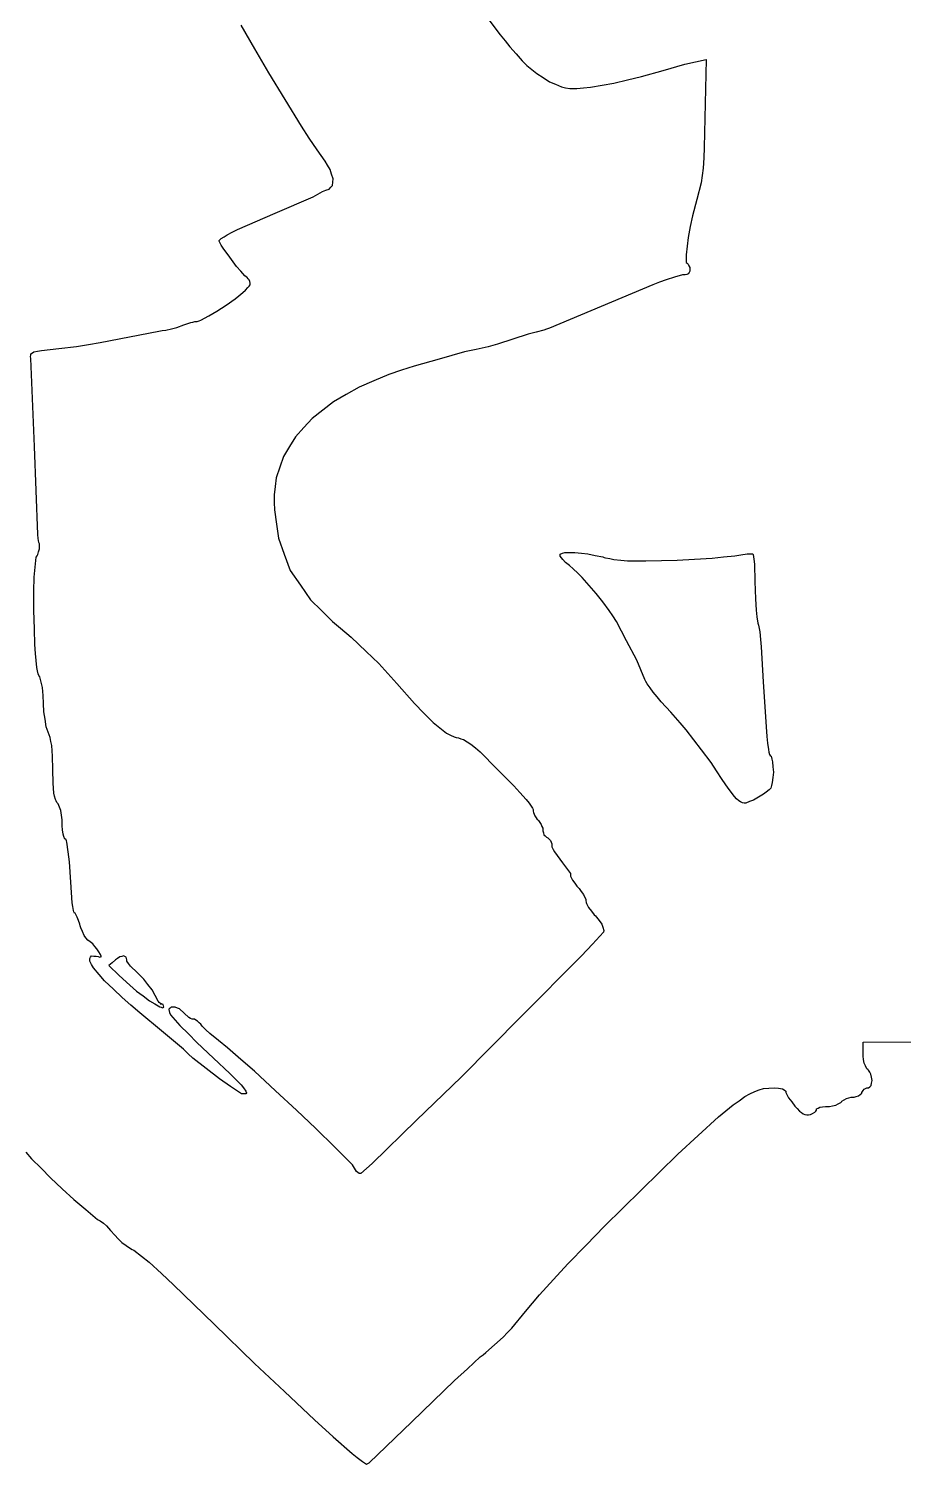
# Model space of a CAD drawing. Extents: x -30 to 30, y -30 to 30.
# Drawn here: x -7.75 to 10.55, y -30 to 0.04 of the extents above; entities that cross this region are included whole.
import ezdxf

# ---------------------------------------------------------------- set-up
doc = ezdxf.new("R2010")
doc.units = 0
doc.layers.add('Saint_VALENTIN_Day_Amoureux_Coeur_cs', color=7, linetype='CONTINUOUS')

msp = doc.modelspace()

# ---------------------------------------------------------------- linework, layer by layer
at = {"layer": 'Saint_VALENTIN_Day_Amoureux_Coeur_cs'}
for p, q in [((1.7715, 0.364, 1.5), (2.118, -0.094, 1.5)), ((-3.013, -0.3875, 1.5), (-3.305, 0.112, 1.5)), ((2.118, -0.094, 1.5), (2.2175, -0.2175, 1.5)), ((2.2175, -0.2175, 1.5), (2.317, -0.341, 1.5)), ((-2.721, -0.887, 1.5), (-3.013, -0.3875, 1.5)), ((2.317, -0.341, 1.5), (2.4485, -0.49, 1.5)), ((2.4485, -0.49, 1.5), (2.58, -0.639, 1.5)), ((-2.379, -1.446, 1.5), (-2.721, -0.887, 1.5)), ((2.58, -0.639, 1.5), (2.6275, -0.685, 1.5)), ((2.6275, -0.685, 1.5), (2.675, -0.731, 1.5)), ((2.675, -0.731, 1.5), (2.7795, -0.8155, 1.5)), ((2.7795, -0.8155, 1.5), (2.884, -0.9, 1.5)), ((2.884, -0.9, 1.5), (3.0175, -0.987, 1.5)), ((5.072, -0.964, 1.5), (5.525, -0.836, 1.5)), ((5.525, -0.836, 1.5), (5.978, -0.708, 1.5)), ((5.978, -0.708, 1.5), (6.2025, -0.6575, 1.5)), ((6.2025, -0.6575, 1.5), (6.427, -0.607, 1.5)), ((6.427, -0.607, 1.5), (6.4065, -1.528, 1.5)), ((3.0175, -0.987, 1.5), (3.151, -1.074, 1.5)), ((3.151, -1.074, 1.5), (3.2755, -1.127, 1.5)), ((3.2755, -1.127, 1.5), (3.4, -1.18, 1.5)), ((3.4, -1.18, 1.5), (3.4865, -1.198, 1.5)), ((3.4865, -1.198, 1.5), (3.573, -1.216, 1.5)), ((3.8625, -1.2025, 1.5), (4.003, -1.189, 1.5)), ((4.003, -1.189, 1.5), (4.2475, -1.1455, 1.5)), ((4.2475, -1.1455, 1.5), (4.492, -1.102, 1.5)), ((4.492, -1.102, 1.5), (4.782, -1.033, 1.5)), ((4.782, -1.033, 1.5), (5.072, -0.964, 1.5)), ((-2.037, -2.005, 1.5), (-2.379, -1.446, 1.5)), ((3.573, -1.216, 1.5), (3.6475, -1.216, 1.5)), ((3.6475, -1.216, 1.5), (3.722, -1.216, 1.5)), ((3.722, -1.216, 1.5), (3.8625, -1.2025, 1.5)), ((6.4065, -1.528, 1.5), (6.386, -2.449, 1.5)), ((-1.876, -2.252, 1.5), (-2.037, -2.005, 1.5)), ((-1.715, -2.499, 1.5), (-1.876, -2.252, 1.5)), ((-1.629, -2.6185, 1.5), (-1.715, -2.499, 1.5)), ((-1.543, -2.738, 1.5), (-1.629, -2.6185, 1.5)), ((6.3745, -2.6645, 1.5), (6.363, -2.88, 1.5)), ((6.386, -2.449, 1.5), (6.3745, -2.6645, 1.5)), ((-1.493, -2.8225, 1.5), (-1.543, -2.738, 1.5)), ((-1.443, -2.907, 1.5), (-1.493, -2.8225, 1.5)), ((-1.4115, -3.0055, 1.5), (-1.443, -2.907, 1.5)), ((6.363, -2.88, 1.5), (6.343, -3.0355, 1.5)), ((-1.461, -3.32, 1.5), (-1.427, -3.283, 1.5)), ((-1.427, -3.283, 1.5), (-1.393, -3.246, 1.5)), ((-1.38, -3.104, 1.5), (-1.4115, -3.0055, 1.5)), ((-1.393, -3.246, 1.5), (-1.3865, -3.175, 1.5)), ((-1.3865, -3.175, 1.5), (-1.38, -3.104, 1.5)), ((6.323, -3.191, 1.5), (6.23, -3.535, 1.5)), ((6.343, -3.0355, 1.5), (6.323, -3.191, 1.5)), ((-2.589, -3.8235, 1.5), (-1.796, -3.48, 1.5)), ((-1.796, -3.48, 1.5), (-1.6965, -3.425, 1.5)), ((-1.6965, -3.425, 1.5), (-1.597, -3.37, 1.5)), ((-1.597, -3.37, 1.5), (-1.529, -3.345, 1.5)), ((-1.529, -3.345, 1.5), (-1.461, -3.32, 1.5)), ((6.23, -3.535, 1.5), (6.137, -3.879, 1.5)), ((-3.382, -4.167, 1.5), (-2.589, -3.8235, 1.5)), ((6.137, -3.879, 1.5), (6.0915, -4.1055, 1.5)), ((-3.4885, -4.222, 1.5), (-3.382, -4.167, 1.5)), ((6.0915, -4.1055, 1.5), (6.046, -4.332, 1.5)), ((-3.763, -4.396, 1.5), (-3.7425, -4.3755, 1.5)), ((-3.763, -4.41, 1.5), (-3.763, -4.396, 1.5)), ((-3.722, -4.4905, 1.5), (-3.763, -4.41, 1.5)), ((-3.7425, -4.3755, 1.5), (-3.722, -4.355, 1.5)), ((-3.722, -4.355, 1.5), (-3.6585, -4.316, 1.5)), ((-3.681, -4.557, 1.5), (-3.722, -4.4905, 1.5)), ((-3.6585, -4.316, 1.5), (-3.595, -4.277, 1.5)), ((-3.595, -4.277, 1.5), (-3.4885, -4.222, 1.5)), ((6.046, -4.332, 1.5), (6.0255, -4.513, 1.5)), ((-3.5385, -4.747, 1.5), (-3.681, -4.557, 1.5)), ((-3.396, -4.937, 1.5), (-3.5385, -4.747, 1.5)), ((6.0255, -4.513, 1.5), (6.005, -4.694, 1.5)), ((6.005, -4.694, 1.5), (6.005, -4.774, 1.5)), ((6.005, -4.774, 1.5), (6.005, -4.854, 1.5)), ((-3.31, -5.0355, 1.5), (-3.396, -4.937, 1.5)), ((-3.224, -5.134, 1.5), (-3.31, -5.0355, 1.5)), ((6.019, -5.1045, 1.5), (5.987, -5.116, 1.5)), ((6.005, -4.854, 1.5), (6.0255, -4.8725, 1.5)), ((6.051, -5.093, 1.5), (6.019, -5.1045, 1.5)), ((6.0255, -4.8725, 1.5), (6.046, -4.891, 1.5)), ((6.046, -4.891, 1.5), (6.0645, -4.9255, 1.5)), ((6.069, -5.0655, 1.5), (6.051, -5.093, 1.5)), ((6.0645, -4.9255, 1.5), (6.083, -4.96, 1.5)), ((6.087, -5.038, 1.5), (6.069, -5.0655, 1.5)), ((6.083, -4.96, 1.5), (6.085, -4.999, 1.5)), ((6.085, -4.999, 1.5), (6.087, -5.038, 1.5)), ((-3.199, -5.1525, 1.5), (-3.224, -5.134, 1.5)), ((-3.2145, -5.434, 1.5), (-3.16, -5.381, 1.5)), ((-3.174, -5.171, 1.5), (-3.199, -5.1525, 1.5)), ((-3.1535, -5.196, 1.5), (-3.174, -5.171, 1.5)), ((-3.16, -5.381, 1.5), (-3.1375, -5.3535, 1.5)), ((-3.133, -5.221, 1.5), (-3.1535, -5.196, 1.5)), ((-3.1375, -5.3535, 1.5), (-3.115, -5.326, 1.5)), ((-3.124, -5.2555, 1.5), (-3.133, -5.221, 1.5)), ((-3.115, -5.29, 1.5), (-3.124, -5.2555, 1.5)), ((-3.115, -5.308, 1.5), (-3.115, -5.29, 1.5)), ((-3.115, -5.326, 1.5), (-3.115, -5.308, 1.5)), ((5.308, -5.322, 1.5), (4.2275, -5.7755, 1.5)), ((5.4485, -5.269, 1.5), (5.308, -5.322, 1.5)), ((5.589, -5.216, 1.5), (5.4485, -5.269, 1.5)), ((5.761, -5.166, 1.5), (5.589, -5.216, 1.5)), ((5.933, -5.116, 1.5), (5.761, -5.166, 1.5)), ((5.96, -5.116, 1.5), (5.933, -5.116, 1.5)), ((5.987, -5.116, 1.5), (5.96, -5.116, 1.5)), ((-3.6175, -5.7455, 1.5), (-3.427, -5.615, 1.5)), ((-3.427, -5.615, 1.5), (-3.348, -5.551, 1.5)), ((-3.348, -5.551, 1.5), (-3.269, -5.487, 1.5)), ((-3.269, -5.487, 1.5), (-3.2145, -5.434, 1.5)), ((-4.143, -6.064, 1.5), (-3.9755, -5.97, 1.5)), ((-3.9755, -5.97, 1.5), (-3.808, -5.876, 1.5)), ((-3.808, -5.876, 1.5), (-3.6175, -5.7455, 1.5)), ((4.2275, -5.7755, 1.5), (3.147, -6.229, 1.5)), ((-5.6385, -6.412, 1.5), (-5.027, -6.293, 1.5)), ((-5.027, -6.293, 1.5), (-4.952, -6.2815, 1.5)), ((-4.952, -6.2815, 1.5), (-4.877, -6.27, 1.5)), ((-4.877, -6.27, 1.5), (-4.7615, -6.2425, 1.5)), ((-4.7615, -6.2425, 1.5), (-4.646, -6.215, 1.5)), ((-4.646, -6.215, 1.5), (-4.499, -6.1625, 1.5)), ((-4.499, -6.1625, 1.5), (-4.352, -6.11, 1.5)), ((-4.352, -6.11, 1.5), (-4.311, -6.101, 1.5)), ((-4.311, -6.101, 1.5), (-4.27, -6.092, 1.5)), ((-4.27, -6.092, 1.5), (-4.245, -6.092, 1.5)), ((-4.245, -6.092, 1.5), (-4.22, -6.092, 1.5)), ((-4.22, -6.092, 1.5), (-4.1815, -6.078, 1.5)), ((-4.1815, -6.078, 1.5), (-4.143, -6.064, 1.5)), ((3.029, -6.27, 1.5), (2.866, -6.3115, 1.5)), ((3.088, -6.2495, 1.5), (3.029, -6.27, 1.5)), ((3.147, -6.229, 1.5), (3.088, -6.2495, 1.5)), ((-6.748, -6.614, 1.5), (-6.499, -6.5725, 1.5)), ((-6.499, -6.5725, 1.5), (-6.25, -6.531, 1.5)), ((-6.25, -6.531, 1.5), (-5.6385, -6.412, 1.5)), ((1.9615, -6.5915, 1.5), (1.864, -6.619, 1.5)), ((2.059, -6.564, 1.5), (1.9615, -6.5915, 1.5)), ((2.381, -6.4585, 1.5), (2.059, -6.564, 1.5)), ((2.703, -6.353, 1.5), (2.381, -6.4585, 1.5)), ((2.866, -6.3115, 1.5), (2.703, -6.353, 1.5)), ((-7.709, -6.825, 1.5), (-7.7045, -6.7975, 1.5)), ((-7.7, -6.861, 1.5), (-7.709, -6.825, 1.5)), ((-7.7045, -6.7975, 1.5), (-7.7, -6.77, 1.5)), ((-7.7, -6.77, 1.5), (-7.668, -6.747, 1.5)), ((-7.6275, -8.703, 1.5), (-7.7, -6.861, 1.5)), ((-7.668, -6.747, 1.5), (-7.636, -6.724, 1.5)), ((-7.636, -6.724, 1.5), (-7.559, -6.71, 1.5)), ((-7.559, -6.71, 1.5), (-7.482, -6.696, 1.5)), ((-7.482, -6.696, 1.5), (-7.115, -6.655, 1.5)), ((-7.115, -6.655, 1.5), (-6.748, -6.614, 1.5)), ((0.843, -6.875, 1.5), (0.315, -7.022, 1.5)), ((1.371, -6.728, 1.5), (0.843, -6.875, 1.5)), ((1.6175, -6.6735, 1.5), (1.371, -6.728, 1.5)), ((1.864, -6.619, 1.5), (1.6175, -6.6735, 1.5)), ((-0.211, -7.196, 1.5), (-0.5235, -7.329, 1.5)), ((0.052, -7.109, 1.5), (-0.211, -7.196, 1.5)), ((0.315, -7.022, 1.5), (0.052, -7.109, 1.5)), ((-0.836, -7.462, 1.5), (-1.103, -7.6155, 1.5)), ((-0.5235, -7.329, 1.5), (-0.836, -7.462, 1.5)), ((-1.37, -7.769, 1.5), (-1.5925, -7.943, 1.5)), ((-1.103, -7.6155, 1.5), (-1.37, -7.769, 1.5)), ((-1.5925, -7.943, 1.5), (-1.815, -8.117, 1.5)), ((-1.989, -8.3095, 1.5), (-2.163, -8.502, 1.5)), ((-1.815, -8.117, 1.5), (-1.989, -8.3095, 1.5)), ((-7.555, -10.545, 1.5), (-7.6275, -8.703, 1.5)), ((-2.29, -8.708, 1.5), (-2.417, -8.914, 1.5)), ((-2.163, -8.502, 1.5), (-2.29, -8.708, 1.5)), ((-2.417, -8.914, 1.5), (-2.492, -9.1385, 1.5)), ((-2.492, -9.1385, 1.5), (-2.567, -9.363, 1.5)), ((-2.5895, -9.5395, 1.5), (-2.612, -9.716, 1.5)), ((-2.567, -9.363, 1.5), (-2.5895, -9.5395, 1.5)), ((-2.612, -9.716, 1.5), (-2.6095, -9.874, 1.5)), ((-2.6095, -9.874, 1.5), (-2.607, -10.032, 1.5)), ((-2.607, -10.032, 1.5), (-2.564, -10.3275, 1.5)), ((-2.564, -10.3275, 1.5), (-2.521, -10.623, 1.5)), ((-7.546, -10.63, 1.5), (-7.555, -10.545, 1.5)), ((-7.537, -10.715, 1.5), (-7.546, -10.63, 1.5)), ((-7.53, -10.7285, 1.5), (-7.537, -10.715, 1.5)), ((-7.523, -10.742, 1.5), (-7.53, -10.7285, 1.5)), ((-7.523, -10.795, 1.5), (-7.523, -10.742, 1.5)), ((-7.523, -10.848, 1.5), (-7.523, -10.795, 1.5)), ((-2.521, -10.623, 1.5), (-2.399, -10.96, 1.5)), ((-7.6095, -11.2305, 1.5), (-7.587, -11.022, 1.5)), ((-7.587, -11.022, 1.5), (-7.571, -10.9945, 1.5)), ((-7.571, -10.9945, 1.5), (-7.555, -10.967, 1.5)), ((-7.555, -10.967, 1.5), (-7.539, -10.9075, 1.5)), ((-7.539, -10.9075, 1.5), (-7.523, -10.848, 1.5)), ((-2.399, -10.96, 1.5), (-2.277, -11.297, 1.5)), ((3.3685, -10.987, 1.5), (3.371, -10.9595, 1.5)), ((3.373, -11.003, 1.5), (3.3685, -10.987, 1.5)), ((3.371, -10.9595, 1.5), (3.423, -10.937, 1.5)), ((3.4295, -11.0675, 1.5), (3.373, -11.003, 1.5)), ((3.423, -10.937, 1.5), (3.468, -10.926, 1.5)), ((3.486, -11.132, 1.5), (3.4295, -11.0675, 1.5)), ((3.468, -10.926, 1.5), (3.5725, -10.9235, 1.5)), ((3.5725, -10.9235, 1.5), (3.677, -10.921, 1.5)), ((3.677, -10.921, 1.5), (3.815, -10.937, 1.5)), ((3.815, -10.937, 1.5), (3.953, -10.953, 1.5)), ((3.953, -10.953, 1.5), (4.107, -10.985, 1.5)), ((4.107, -10.985, 1.5), (4.261, -11.017, 1.5)), ((4.261, -11.017, 1.5), (4.2905, -11.026, 1.5)), ((4.2905, -11.026, 1.5), (4.32, -11.035, 1.5)), ((4.32, -11.035, 1.5), (4.4085, -11.0515, 1.5)), ((4.4085, -11.0515, 1.5), (4.497, -11.068, 1.5)), ((4.497, -11.068, 1.5), (4.6395, -11.0815, 1.5)), ((4.6395, -11.0815, 1.5), (4.782, -11.095, 1.5)), ((4.782, -11.095, 1.5), (4.9745, -11.0975, 1.5)), ((4.9745, -11.0975, 1.5), (5.167, -11.1, 1.5)), ((5.167, -11.1, 1.5), (5.4935, -11.0905, 1.5)), ((5.4935, -11.0905, 1.5), (5.82, -11.081, 1.5)), ((5.82, -11.081, 1.5), (6.1845, -11.0605, 1.5)), ((6.1845, -11.0605, 1.5), (6.549, -11.04, 1.5)), ((6.549, -11.04, 1.5), (6.787, -11.017, 1.5)), ((6.787, -11.017, 1.5), (7.025, -10.994, 1.5)), ((7.025, -10.994, 1.5), (7.154, -10.9735, 1.5)), ((7.154, -10.9735, 1.5), (7.283, -10.953, 1.5)), ((7.283, -10.953, 1.5), (7.3395, -10.953, 1.5)), ((7.3395, -10.953, 1.5), (7.396, -10.953, 1.5)), ((7.396, -10.953, 1.5), (7.41, -10.962, 1.5)), ((7.41, -10.962, 1.5), (7.4235, -11.065, 1.5)), ((7.4235, -11.065, 1.5), (7.437, -11.168, 1.5)), ((-7.632, -11.439, 1.5), (-7.6095, -11.2305, 1.5)), ((-2.277, -11.297, 1.5), (-2.064, -11.604, 1.5)), ((3.5655, -11.1985, 1.5), (3.486, -11.132, 1.5)), ((3.645, -11.265, 1.5), (3.5655, -11.1985, 1.5)), ((3.738, -11.3565, 1.5), (3.645, -11.265, 1.5)), ((3.831, -11.448, 1.5), (3.738, -11.3565, 1.5)), ((7.437, -11.168, 1.5), (7.446, -11.53, 1.5)), ((-7.6365, -11.732, 1.5), (-7.632, -11.439, 1.5)), ((-2.064, -11.604, 1.5), (-1.851, -11.911, 1.5)), ((3.978, -11.613, 1.5), (3.831, -11.448, 1.5)), ((4.125, -11.778, 1.5), (3.978, -11.613, 1.5)), ((7.446, -11.53, 1.5), (7.455, -11.892, 1.5)), ((-7.641, -12.1305, 1.5), (-7.6365, -11.732, 1.5)), ((-1.851, -11.911, 1.5), (-1.62, -12.14, 1.5)), ((4.261, -11.9565, 1.5), (4.125, -11.778, 1.5)), ((4.397, -12.135, 1.5), (4.261, -11.9565, 1.5)), ((7.455, -11.892, 1.5), (7.462, -12.0115, 1.5)), ((7.462, -12.0115, 1.5), (7.469, -12.131, 1.5)), ((-7.623, -12.529, 1.5), (-7.641, -12.1305, 1.5)), ((-1.62, -12.14, 1.5), (-1.389, -12.369, 1.5)), ((4.474, -12.2495, 1.5), (4.397, -12.135, 1.5)), ((4.551, -12.364, 1.5), (4.474, -12.2495, 1.5)), ((7.469, -12.131, 1.5), (7.487, -12.268, 1.5)), ((7.487, -12.268, 1.5), (7.505, -12.405, 1.5)), ((-7.616, -12.845, 1.5), (-7.623, -12.529, 1.5)), ((-1.389, -12.369, 1.5), (-1.221, -12.5085, 1.5)), ((-1.221, -12.5085, 1.5), (-1.0035, -12.6915, 1.5)), ((4.7615, -12.7695, 1.5), (4.551, -12.364, 1.5)), ((7.505, -12.405, 1.5), (7.514, -12.426, 1.5)), ((7.514, -12.426, 1.5), (7.523, -12.447, 1.5)), ((7.523, -12.447, 1.5), (7.5345, -12.5155, 1.5)), ((7.5345, -12.5155, 1.5), (7.546, -12.584, 1.5)), ((7.546, -12.584, 1.5), (7.562, -12.742, 1.5)), ((-7.605, -13.033, 1.5), (-7.616, -12.845, 1.5)), ((-1.0035, -12.6915, 1.5), (-0.6865, -12.992, 1.5)), ((4.972, -13.175, 1.5), (4.7615, -12.7695, 1.5)), ((7.562, -12.742, 1.5), (7.578, -12.9, 1.5)), ((7.578, -12.9, 1.5), (7.621, -13.631, 1.5)), ((-7.589, -13.182, 1.5), (-7.605, -13.033, 1.5)), ((-7.573, -13.331, 1.5), (-7.589, -13.182, 1.5)), ((-0.6865, -12.992, 1.5), (-0.419, -13.249, 1.5)), ((5.056, -13.3765, 1.5), (4.972, -13.175, 1.5)), ((-7.5615, -13.3975, 1.5), (-7.573, -13.331, 1.5)), ((-7.55, -13.464, 1.5), (-7.5615, -13.3975, 1.5)), ((-7.532, -13.4935, 1.5), (-7.55, -13.464, 1.5)), ((-7.514, -13.523, 1.5), (-7.532, -13.4935, 1.5)), ((-0.419, -13.249, 1.5), (-0.0475, -13.6655, 1.5)), ((5.14, -13.578, 1.5), (5.056, -13.3765, 1.5)), ((-7.487, -13.6355, 1.5), (-7.514, -13.523, 1.5)), ((-7.46, -13.748, 1.5), (-7.487, -13.6355, 1.5)), ((-7.451, -13.8305, 1.5), (-7.46, -13.748, 1.5)), ((-0.0475, -13.6655, 1.5), (0.324, -14.082, 1.5)), ((5.167, -13.624, 1.5), (5.14, -13.578, 1.5)), ((5.194, -13.67, 1.5), (5.167, -13.624, 1.5)), ((5.2555, -13.757, 1.5), (5.194, -13.67, 1.5)), ((5.317, -13.844, 1.5), (5.2555, -13.757, 1.5)), ((7.621, -13.631, 1.5), (7.664, -14.362, 1.5)), ((-7.442, -13.913, 1.5), (-7.451, -13.8305, 1.5)), ((-7.435, -14.085, 1.5), (-7.442, -13.913, 1.5)), ((-7.428, -14.257, 1.5), (-7.435, -14.085, 1.5)), ((0.324, -14.082, 1.5), (0.519, -14.2815, 1.5)), ((5.4005, -13.945, 1.5), (5.317, -13.844, 1.5)), ((5.484, -14.046, 1.5), (5.4005, -13.945, 1.5)), ((5.6835, -14.266, 1.5), (5.484, -14.046, 1.5)), ((-7.403, -14.4125, 1.5), (-7.428, -14.257, 1.5)), ((-7.378, -14.568, 1.5), (-7.403, -14.4125, 1.5)), ((0.519, -14.2815, 1.5), (0.714, -14.481, 1.5)), ((5.883, -14.486, 1.5), (5.6835, -14.266, 1.5)), ((7.664, -14.362, 1.5), (7.6795, -14.568, 1.5)), ((-7.3375, -14.6805, 1.5), (-7.378, -14.568, 1.5)), ((-7.297, -14.793, 1.5), (-7.3375, -14.6805, 1.5)), ((0.714, -14.481, 1.5), (0.8545, -14.5935, 1.5)), ((0.8545, -14.5935, 1.5), (0.995, -14.706, 1.5)), ((0.995, -14.706, 1.5), (1.074, -14.7445, 1.5)), ((6.0055, -14.6345, 1.5), (5.883, -14.486, 1.5)), ((6.3275, -15.049, 1.5), (6.0055, -14.6345, 1.5)), ((7.6795, -14.568, 1.5), (7.695, -14.774, 1.5)), ((-7.281, -14.8775, 1.5), (-7.297, -14.793, 1.5)), ((-7.265, -14.962, 1.5), (-7.281, -14.8775, 1.5)), ((-7.256, -15.072, 1.5), (-7.265, -14.962, 1.5)), ((1.074, -14.7445, 1.5), (1.153, -14.783, 1.5)), ((1.153, -14.783, 1.5), (1.1985, -14.7925, 1.5)), ((1.1985, -14.7925, 1.5), (1.244, -14.802, 1.5)), ((1.244, -14.802, 1.5), (1.296, -14.82, 1.5)), ((1.296, -14.82, 1.5), (1.348, -14.838, 1.5)), ((1.348, -14.838, 1.5), (1.425, -14.884, 1.5)), ((1.425, -14.884, 1.5), (1.502, -14.93, 1.5)), ((1.502, -14.93, 1.5), (1.5995, -15.0125, 1.5)), ((1.5995, -15.0125, 1.5), (1.697, -15.095, 1.5)), ((7.695, -14.774, 1.5), (7.711, -14.9095, 1.5)), ((7.711, -14.9095, 1.5), (7.727, -15.045, 1.5)), ((-7.247, -15.182, 1.5), (-7.256, -15.072, 1.5)), ((-7.2425, -15.466, 1.5), (-7.247, -15.182, 1.5)), ((1.697, -15.095, 1.5), (2.048, -15.45, 1.5)), ((6.527, -15.315, 1.5), (6.3275, -15.049, 1.5)), ((6.6445, -15.4935, 1.5), (6.527, -15.315, 1.5)), ((7.727, -15.045, 1.5), (7.7385, -15.0975, 1.5)), ((7.7385, -15.0975, 1.5), (7.75, -15.15, 1.5)), ((7.75, -15.15, 1.5), (7.768, -15.1685, 1.5)), ((7.768, -15.1685, 1.5), (7.786, -15.187, 1.5)), ((7.786, -15.187, 1.5), (7.7995, -15.244, 1.5)), ((7.7995, -15.244, 1.5), (7.813, -15.301, 1.5)), ((7.813, -15.301, 1.5), (7.822, -15.411, 1.5)), ((-7.238, -15.75, 1.5), (-7.2425, -15.466, 1.5)), ((2.048, -15.45, 1.5), (2.399, -15.805, 1.5)), ((6.762, -15.672, 1.5), (6.6445, -15.4935, 1.5)), ((7.831, -15.521, 1.5), (7.82, -15.6285, 1.5)), ((7.822, -15.411, 1.5), (7.831, -15.521, 1.5)), ((-7.229, -15.853, 1.5), (-7.238, -15.75, 1.5)), ((-7.22, -15.956, 1.5), (-7.229, -15.853, 1.5)), ((2.399, -15.805, 1.5), (2.5305, -15.947, 1.5)), ((6.889, -15.851, 1.5), (6.762, -15.672, 1.5)), ((7.016, -16.03, 1.5), (6.889, -15.851, 1.5)), ((7.741, -15.892, 1.5), (7.684, -15.9355, 1.5)), ((7.759, -15.874, 1.5), (7.741, -15.892, 1.5)), ((7.777, -15.856, 1.5), (7.759, -15.874, 1.5)), ((7.793, -15.796, 1.5), (7.777, -15.856, 1.5)), ((7.809, -15.736, 1.5), (7.793, -15.796, 1.5)), ((7.82, -15.6285, 1.5), (7.809, -15.736, 1.5)), ((-7.204, -16.0225, 1.5), (-7.22, -15.956, 1.5)), ((-7.188, -16.089, 1.5), (-7.204, -16.0225, 1.5)), ((-7.1745, -16.121, 1.5), (-7.188, -16.089, 1.5)), ((-7.161, -16.153, 1.5), (-7.1745, -16.121, 1.5)), ((-7.145, -16.167, 1.5), (-7.161, -16.153, 1.5)), ((-7.129, -16.181, 1.5), (-7.145, -16.167, 1.5)), ((-7.102, -16.252, 1.5), (-7.129, -16.181, 1.5)), ((2.5305, -15.947, 1.5), (2.662, -16.089, 1.5)), ((2.662, -16.089, 1.5), (2.721, -16.1695, 1.5)), ((2.721, -16.1695, 1.5), (2.78, -16.25, 1.5)), ((7.061, -16.0755, 1.5), (7.016, -16.03, 1.5)), ((7.106, -16.121, 1.5), (7.061, -16.0755, 1.5)), ((7.1445, -16.142, 1.5), (7.106, -16.121, 1.5)), ((7.183, -16.163, 1.5), (7.1445, -16.142, 1.5)), ((7.2195, -16.165, 1.5), (7.183, -16.163, 1.5)), ((7.256, -16.167, 1.5), (7.2195, -16.165, 1.5)), ((7.3355, -16.135, 1.5), (7.256, -16.167, 1.5)), ((7.415, -16.103, 1.5), (7.3355, -16.135, 1.5)), ((7.521, -16.041, 1.5), (7.415, -16.103, 1.5)), ((7.627, -15.979, 1.5), (7.521, -16.041, 1.5)), ((7.684, -15.9355, 1.5), (7.627, -15.979, 1.5)), ((-7.075, -16.323, 1.5), (-7.102, -16.252, 1.5)), ((-7.061, -16.419, 1.5), (-7.075, -16.323, 1.5)), ((-7.047, -16.515, 1.5), (-7.061, -16.419, 1.5)), ((-7.047, -16.577, 1.5), (-7.047, -16.515, 1.5)), ((2.78, -16.25, 1.5), (2.7935, -16.275, 1.5)), ((2.7935, -16.275, 1.5), (2.807, -16.3, 1.5)), ((2.807, -16.3, 1.5), (2.809, -16.332, 1.5)), ((2.809, -16.332, 1.5), (2.811, -16.364, 1.5)), ((2.811, -16.364, 1.5), (2.825, -16.3985, 1.5)), ((2.825, -16.3985, 1.5), (2.839, -16.433, 1.5)), ((2.839, -16.433, 1.5), (2.866, -16.472, 1.5)), ((2.866, -16.472, 1.5), (2.893, -16.511, 1.5)), ((2.893, -16.511, 1.5), (2.9065, -16.52, 1.5)), ((-7.047, -16.639, 1.5), (-7.047, -16.577, 1.5)), ((-7.038, -16.726, 1.5), (-7.047, -16.639, 1.5)), ((-7.029, -16.813, 1.5), (-7.038, -16.726, 1.5)), ((-7.009, -16.866, 1.5), (-7.029, -16.813, 1.5)), ((2.9065, -16.52, 1.5), (2.92, -16.529, 1.5)), ((2.92, -16.529, 1.5), (2.947, -16.5705, 1.5)), ((2.947, -16.5705, 1.5), (2.974, -16.612, 1.5)), ((2.974, -16.612, 1.5), (2.99, -16.653, 1.5)), ((2.99, -16.653, 1.5), (3.006, -16.694, 1.5)), ((3.006, -16.694, 1.5), (3.006, -16.7215, 1.5)), ((3.006, -16.7215, 1.5), (3.006, -16.749, 1.5)), ((3.006, -16.749, 1.5), (3.0195, -16.788, 1.5)), ((3.0195, -16.788, 1.5), (3.033, -16.827, 1.5)), ((-6.989, -16.919, 1.5), (-7.009, -16.866, 1.5)), ((-6.9795, -16.921, 1.5), (-6.989, -16.919, 1.5)), ((-6.97, -16.923, 1.5), (-6.9795, -16.921, 1.5)), ((-6.959, -16.953, 1.5), (-6.97, -16.923, 1.5)), ((-6.948, -16.983, 1.5), (-6.959, -16.953, 1.5)), ((-6.9205, -17.189, 1.5), (-6.948, -16.983, 1.5)), ((3.033, -16.827, 1.5), (3.0605, -16.8545, 1.5)), ((3.0605, -16.8545, 1.5), (3.088, -16.882, 1.5)), ((3.088, -16.882, 1.5), (3.1015, -16.8865, 1.5)), ((3.1015, -16.8865, 1.5), (3.115, -16.891, 1.5)), ((3.115, -16.891, 1.5), (3.142, -16.9185, 1.5)), ((3.142, -16.9185, 1.5), (3.169, -16.946, 1.5)), ((3.169, -16.946, 1.5), (3.1825, -16.9825, 1.5)), ((3.1825, -16.9825, 1.5), (3.196, -17.019, 1.5)), ((3.196, -17.019, 1.5), (3.196, -17.049, 1.5)), ((3.196, -17.049, 1.5), (3.196, -17.079, 1.5)), ((3.196, -17.079, 1.5), (3.2255, -17.134, 1.5)), ((-6.893, -17.395, 1.5), (-6.9205, -17.189, 1.5)), ((-6.864, -17.8235, 1.5), (-6.893, -17.395, 1.5)), ((3.2255, -17.134, 1.5), (3.255, -17.189, 1.5)), ((3.255, -17.189, 1.5), (3.4205, -17.4135, 1.5)), ((3.4205, -17.4135, 1.5), (3.586, -17.638, 1.5)), ((3.586, -17.638, 1.5), (3.586, -17.668, 1.5)), ((3.586, -17.668, 1.5), (3.586, -17.698, 1.5)), ((3.586, -17.698, 1.5), (3.6085, -17.739, 1.5)), ((-6.835, -18.252, 1.5), (-6.864, -17.8235, 1.5)), ((3.6085, -17.739, 1.5), (3.631, -17.78, 1.5)), ((3.631, -17.78, 1.5), (3.6765, -17.842, 1.5)), ((3.6765, -17.842, 1.5), (3.722, -17.904, 1.5)), ((3.722, -17.904, 1.5), (3.7445, -17.927, 1.5)), ((3.7445, -17.927, 1.5), (3.767, -17.95, 1.5)), ((3.767, -17.95, 1.5), (3.8125, -18.016, 1.5)), ((3.8125, -18.016, 1.5), (3.858, -18.082, 1.5)), ((-6.8235, -18.332, 1.5), (-6.835, -18.252, 1.5)), ((3.858, -18.082, 1.5), (3.883, -18.1305, 1.5)), ((3.883, -18.1305, 1.5), (3.908, -18.179, 1.5)), ((3.908, -18.179, 1.5), (3.908, -18.2015, 1.5)), ((3.908, -18.2015, 1.5), (3.9145, -18.245, 1.5)), ((3.9145, -18.245, 1.5), (3.921, -18.266, 1.5)), ((3.921, -18.266, 1.5), (3.944, -18.307, 1.5)), ((3.944, -18.307, 1.5), (3.967, -18.348, 1.5)), ((-6.812, -18.412, 1.5), (-6.8235, -18.332, 1.5)), ((-6.8005, -18.442, 1.5), (-6.812, -18.412, 1.5)), ((-6.789, -18.472, 1.5), (-6.8005, -18.442, 1.5)), ((-6.7825, -18.472, 1.5), (-6.789, -18.472, 1.5)), ((-6.776, -18.472, 1.5), (-6.7825, -18.472, 1.5)), ((-6.7555, -18.511, 1.5), (-6.776, -18.472, 1.5)), ((-6.735, -18.55, 1.5), (-6.7555, -18.511, 1.5)), ((-6.7055, -18.6255, 1.5), (-6.735, -18.55, 1.5)), ((3.967, -18.348, 1.5), (4.0255, -18.426, 1.5)), ((4.0255, -18.426, 1.5), (4.084, -18.504, 1.5)), ((4.084, -18.504, 1.5), (4.109, -18.527, 1.5)), ((4.109, -18.527, 1.5), (4.134, -18.55, 1.5)), ((4.134, -18.55, 1.5), (4.1885, -18.6255, 1.5)), ((-6.676, -18.701, 1.5), (-6.7055, -18.6255, 1.5)), ((-6.667, -18.7375, 1.5), (-6.676, -18.701, 1.5)), ((-6.658, -18.774, 1.5), (-6.667, -18.7375, 1.5)), ((-6.6215, -18.8545, 1.5), (-6.658, -18.774, 1.5)), ((-6.585, -18.935, 1.5), (-6.6215, -18.8545, 1.5)), ((4.279, -18.866, 1.5), (4.048, -19.1155, 1.5)), ((4.1885, -18.6255, 1.5), (4.243, -18.701, 1.5)), ((4.243, -18.701, 1.5), (4.2655, -18.765, 1.5)), ((4.2655, -18.765, 1.5), (4.288, -18.829, 1.5)), ((4.288, -18.829, 1.5), (4.279, -18.866, 1.5)), ((-6.549, -18.983, 1.5), (-6.585, -18.935, 1.5)), ((-6.513, -19.031, 1.5), (-6.549, -18.983, 1.5)), ((-6.4585, -19.072, 1.5), (-6.513, -19.031, 1.5)), ((-6.404, -19.113, 1.5), (-6.4585, -19.072, 1.5)), ((-6.361, -19.166, 1.5), (-6.404, -19.113, 1.5)), ((-6.318, -19.219, 1.5), (-6.361, -19.166, 1.5)), ((-6.282, -19.276, 1.5), (-6.318, -19.219, 1.5)), ((4.048, -19.1155, 1.5), (3.817, -19.365, 1.5)), ((-6.468, -19.416, 1.5), (-6.452, -19.3905, 1.5)), ((-6.468, -19.4455, 1.5), (-6.468, -19.416, 1.5)), ((-6.468, -19.475, 1.5), (-6.468, -19.4455, 1.5)), ((-6.4295, -19.544, 1.5), (-6.468, -19.475, 1.5)), ((-6.452, -19.3905, 1.5), (-6.436, -19.365, 1.5)), ((-6.436, -19.365, 1.5), (-6.384, -19.3675, 1.5)), ((-6.384, -19.3675, 1.5), (-6.332, -19.37, 1.5)), ((-6.332, -19.37, 1.5), (-6.2955, -19.379, 1.5)), ((-6.2955, -19.379, 1.5), (-6.259, -19.388, 1.5)), ((-6.246, -19.333, 1.5), (-6.282, -19.276, 1.5)), ((-6.259, -19.388, 1.5), (-6.243, -19.3835, 1.5)), ((-6.2365, -19.356, 1.5), (-6.246, -19.333, 1.5)), ((-6.243, -19.3835, 1.5), (-6.227, -19.379, 1.5)), ((-6.227, -19.379, 1.5), (-6.2365, -19.356, 1.5)), ((-6.003, -19.505, 1.5), (-6.073, -19.562, 1.5)), ((-5.933, -19.448, 1.5), (-6.003, -19.505, 1.5)), ((-5.8855, -19.416, 1.5), (-5.933, -19.448, 1.5)), ((-5.838, -19.384, 1.5), (-5.8855, -19.416, 1.5)), ((-5.7995, -19.3745, 1.5), (-5.838, -19.384, 1.5)), ((-5.761, -19.365, 1.5), (-5.7995, -19.3745, 1.5)), ((-5.736, -19.379, 1.5), (-5.761, -19.365, 1.5)), ((-5.711, -19.393, 1.5), (-5.736, -19.379, 1.5)), ((-5.702, -19.4205, 1.5), (-5.711, -19.393, 1.5)), ((-5.693, -19.448, 1.5), (-5.702, -19.4205, 1.5)), ((-5.693, -19.4615, 1.5), (-5.693, -19.448, 1.5)), ((-5.693, -19.475, 1.5), (-5.693, -19.4615, 1.5)), ((-5.6565, -19.5255, 1.5), (-5.693, -19.475, 1.5)), ((3.817, -19.365, 1.5), (2.5575, -20.632, 1.5)), ((-6.391, -19.613, 1.5), (-6.4295, -19.544, 1.5)), ((-6.275, -19.7505, 1.5), (-6.391, -19.613, 1.5)), ((-6.159, -19.888, 1.5), (-6.275, -19.7505, 1.5)), ((-6.073, -19.562, 1.5), (-5.8535, -19.7705, 1.5)), ((-5.8535, -19.7705, 1.5), (-5.634, -19.979, 1.5)), ((-5.62, -19.576, 1.5), (-5.6565, -19.5255, 1.5)), ((-5.4795, -19.7135, 1.5), (-5.62, -19.576, 1.5)), ((-5.339, -19.851, 1.5), (-5.4795, -19.7135, 1.5)), ((-5.9755, -20.062, 1.5), (-6.159, -19.888, 1.5)), ((-5.792, -20.236, 1.5), (-5.9755, -20.062, 1.5)), ((-5.634, -19.979, 1.5), (-5.5635, -20.0385, 1.5)), ((-5.5635, -20.0385, 1.5), (-5.493, -20.098, 1.5)), ((-5.493, -20.098, 1.5), (-5.355, -20.2015, 1.5)), ((-5.251, -19.9635, 1.5), (-5.339, -19.851, 1.5)), ((-5.163, -20.076, 1.5), (-5.251, -19.9635, 1.5)), ((-5.1015, -20.1925, 1.5), (-5.163, -20.076, 1.5)), ((-5.6085, -20.394, 1.5), (-5.792, -20.236, 1.5)), ((-5.425, -20.552, 1.5), (-5.6085, -20.394, 1.5)), ((-5.355, -20.2015, 1.5), (-5.217, -20.305, 1.5)), ((-5.217, -20.305, 1.5), (-5.1105, -20.3665, 1.5)), ((-5.1105, -20.3665, 1.5), (-5.004, -20.428, 1.5)), ((-5.04, -20.309, 1.5), (-5.1015, -20.1925, 1.5)), ((-5.0175, -20.3365, 1.5), (-5.04, -20.309, 1.5)), ((-4.9815, -20.364, 1.5), (-5.0175, -20.3365, 1.5)), ((-4.995, -20.364, 1.5), (-4.968, -20.364, 1.5)), ((-4.968, -20.364, 1.5), (-4.9815, -20.364, 1.5)), ((-4.952, -20.3735, 1.5), (-4.968, -20.364, 1.5)), ((-4.936, -20.383, 1.5), (-4.952, -20.3735, 1.5)), ((-4.9295, -20.408, 1.5), (-4.936, -20.383, 1.5)), ((-4.923, -20.433, 1.5), (-4.9295, -20.408, 1.5)), ((-4.9675, -20.9345, 1.5), (-5.425, -20.552, 1.5)), ((-5.004, -20.428, 1.5), (-4.9745, -20.4375, 1.5)), ((-4.9745, -20.4375, 1.5), (-4.945, -20.447, 1.5)), ((-4.945, -20.447, 1.5), (-4.934, -20.44, 1.5)), ((-4.934, -20.44, 1.5), (-4.923, -20.433, 1.5)), ((-4.809, -20.474, 1.5), (-4.818, -20.488, 1.5)), ((-4.818, -20.488, 1.5), (-4.8025, -20.5475, 1.5)), ((-4.7865, -20.456, 1.5), (-4.809, -20.474, 1.5)), ((-4.8025, -20.5475, 1.5), (-4.778, -20.593, 1.5)), ((-4.764, -20.438, 1.5), (-4.7865, -20.456, 1.5)), ((-4.778, -20.593, 1.5), (-4.6805, -20.7055, 1.5)), ((-4.723, -20.438, 1.5), (-4.764, -20.438, 1.5)), ((-4.682, -20.438, 1.5), (-4.723, -20.438, 1.5)), ((-4.637, -20.456, 1.5), (-4.682, -20.438, 1.5)), ((-4.6805, -20.7055, 1.5), (-4.583, -20.818, 1.5)), ((-4.592, -20.474, 1.5), (-4.637, -20.456, 1.5)), ((-4.4945, -20.5635, 1.5), (-4.592, -20.474, 1.5)), ((-4.397, -20.653, 1.5), (-4.4945, -20.5635, 1.5)), ((-4.361, -20.6715, 1.5), (-4.397, -20.653, 1.5)), ((-4.325, -20.69, 1.5), (-4.361, -20.6715, 1.5)), ((-4.302, -20.69, 1.5), (-4.325, -20.69, 1.5)), ((-4.279, -20.69, 1.5), (-4.302, -20.69, 1.5)), ((-4.2475, -20.708, 1.5), (-4.279, -20.69, 1.5)), ((-4.216, -20.726, 1.5), (-4.2475, -20.708, 1.5)), ((2.5575, -20.632, 1.5), (1.298, -21.899, 1.5)), ((-4.51, -21.317, 1.5), (-4.9675, -20.9345, 1.5)), ((-4.583, -20.818, 1.5), (-4.406, -20.9965, 1.5)), ((-4.406, -20.9965, 1.5), (-4.229, -21.175, 1.5)), ((-4.1795, -20.7605, 1.5), (-4.216, -20.726, 1.5)), ((-4.143, -20.795, 1.5), (-4.1795, -20.7605, 1.5)), ((-4.132, -20.8135, 1.5), (-4.143, -20.795, 1.5)), ((-4.121, -20.832, 1.5), (-4.132, -20.8135, 1.5)), ((-4.0395, -20.9095, 1.5), (-4.121, -20.832, 1.5)), ((-3.958, -20.987, 1.5), (-4.0395, -20.9095, 1.5)), ((-3.7745, -21.136, 1.5), (-3.958, -20.987, 1.5)), ((-4.4125, -21.409, 1.5), (-4.51, -21.317, 1.5)), ((-4.229, -21.175, 1.5), (-3.8825, -21.5005, 1.5)), ((-3.591, -21.285, 1.5), (-3.7745, -21.136, 1.5)), ((-3.3075, -21.53, 1.5), (-3.591, -21.285, 1.5)), ((9.707, -21.166, 1.5), (12.695, -21.1635, 1.5)), ((9.707, -21.3125, 1.5), (9.707, -21.166, 1.5)), ((9.707, -21.459, 1.5), (9.707, -21.3125, 1.5)), ((-4.315, -21.501, 1.5), (-4.4125, -21.409, 1.5)), ((-4.0365, -21.7185, 1.5), (-4.315, -21.501, 1.5)), ((-3.8825, -21.5005, 1.5), (-3.536, -21.826, 1.5)), ((-3.024, -21.775, 1.5), (-3.3075, -21.53, 1.5)), ((9.7205, -21.5325, 1.5), (9.707, -21.459, 1.5)), ((9.734, -21.606, 1.5), (9.7205, -21.5325, 1.5)), ((9.7615, -21.6655, 1.5), (9.734, -21.606, 1.5)), ((-3.758, -21.936, 1.5), (-4.0365, -21.7185, 1.5)), ((-3.536, -21.826, 1.5), (-3.4205, -21.943, 1.5)), ((-2.5825, -22.183, 1.5), (-3.024, -21.775, 1.5)), ((1.298, -21.899, 1.5), (0.367, -22.8015, 1.5)), ((9.789, -21.725, 1.5), (9.7615, -21.6655, 1.5)), ((9.807, -21.739, 1.5), (9.789, -21.725, 1.5)), ((9.825, -21.753, 1.5), (9.807, -21.739, 1.5)), ((9.8475, -21.7965, 1.5), (9.825, -21.753, 1.5)), ((9.87, -21.84, 1.5), (9.8475, -21.7965, 1.5)), ((9.8835, -21.904, 1.5), (9.87, -21.84, 1.5)), ((9.897, -21.968, 1.5), (9.8835, -21.904, 1.5)), ((-3.525, -22.094, 1.5), (-3.758, -21.936, 1.5)), ((-3.292, -22.252, 1.5), (-3.525, -22.094, 1.5)), ((-3.4205, -21.943, 1.5), (-3.305, -22.06, 1.5)), ((-3.305, -22.06, 1.5), (-3.253, -22.126, 1.5)), ((-3.253, -22.126, 1.5), (-3.201, -22.192, 1.5)), ((-3.201, -22.192, 1.5), (-3.192, -22.229, 1.5)), ((-2.141, -22.591, 1.5), (-2.5825, -22.183, 1.5)), ((7.34, -22.252, 1.5), (7.442, -22.197, 1.5)), ((7.442, -22.197, 1.5), (7.5325, -22.167, 1.5)), ((7.5325, -22.167, 1.5), (7.623, -22.137, 1.5)), ((7.623, -22.137, 1.5), (7.736, -22.1305, 1.5)), ((7.736, -22.1305, 1.5), (7.849, -22.124, 1.5)), ((7.849, -22.124, 1.5), (7.9355, -22.133, 1.5)), ((7.9355, -22.133, 1.5), (8.022, -22.142, 1.5)), ((8.022, -22.142, 1.5), (8.058, -22.167, 1.5)), ((8.058, -22.167, 1.5), (8.094, -22.192, 1.5)), ((8.094, -22.192, 1.5), (8.094, -22.22, 1.5)), ((8.094, -22.22, 1.5), (8.1215, -22.275, 1.5)), ((9.68, -22.234, 1.5), (9.6845, -22.22, 1.5)), ((9.6845, -22.22, 1.5), (9.7115, -22.1785, 1.5)), ((9.7115, -22.1785, 1.5), (9.734, -22.151, 1.5)), ((9.734, -22.151, 1.5), (9.7615, -22.1375, 1.5)), ((9.7615, -22.1375, 1.5), (9.789, -22.124, 1.5)), ((9.789, -22.124, 1.5), (9.825, -22.124, 1.5)), ((9.825, -22.124, 1.5), (9.85, -22.101, 1.5)), ((9.85, -22.101, 1.5), (9.875, -22.078, 1.5)), ((9.875, -22.078, 1.5), (9.886, -22.023, 1.5)), ((9.886, -22.023, 1.5), (9.897, -21.968, 1.5)), ((-3.2485, -22.2495, 1.5), (-3.292, -22.252, 1.5)), ((-3.205, -22.247, 1.5), (-3.2485, -22.2495, 1.5)), ((-3.192, -22.229, 1.5), (-3.205, -22.247, 1.5)), ((6.837, -22.6045, 1.5), (6.989, -22.481, 1.5)), ((6.989, -22.481, 1.5), (7.1135, -22.394, 1.5)), ((7.1135, -22.394, 1.5), (7.238, -22.307, 1.5)), ((7.238, -22.307, 1.5), (7.34, -22.252, 1.5)), ((8.1215, -22.275, 1.5), (8.149, -22.33, 1.5)), ((8.149, -22.33, 1.5), (8.2145, -22.4195, 1.5)), ((8.2145, -22.4195, 1.5), (8.28, -22.509, 1.5)), ((8.28, -22.509, 1.5), (8.33, -22.559, 1.5)), ((8.801, -22.531, 1.5), (8.86, -22.522, 1.5)), ((8.86, -22.522, 1.5), (8.919, -22.513, 1.5)), ((8.919, -22.513, 1.5), (8.962, -22.513, 1.5)), ((8.962, -22.513, 1.5), (9.005, -22.513, 1.5)), ((9.005, -22.513, 1.5), (9.0705, -22.4995, 1.5)), ((9.0705, -22.4995, 1.5), (9.136, -22.486, 1.5)), ((9.136, -22.486, 1.5), (9.1905, -22.4585, 1.5)), ((9.1905, -22.4585, 1.5), (9.245, -22.431, 1.5)), ((9.245, -22.431, 1.5), (9.254, -22.417, 1.5)), ((9.254, -22.417, 1.5), (9.263, -22.403, 1.5)), ((9.263, -22.403, 1.5), (9.3105, -22.3755, 1.5)), ((9.3105, -22.3755, 1.5), (9.358, -22.348, 1.5)), ((9.358, -22.348, 1.5), (9.408, -22.3345, 1.5)), ((9.408, -22.3345, 1.5), (9.458, -22.321, 1.5)), ((9.458, -22.321, 1.5), (9.4895, -22.321, 1.5)), ((9.4895, -22.321, 1.5), (9.521, -22.321, 1.5)), ((9.521, -22.321, 1.5), (9.5665, -22.305, 1.5)), ((9.5665, -22.305, 1.5), (9.612, -22.289, 1.5)), ((9.612, -22.289, 1.5), (9.646, -22.2615, 1.5)), ((9.646, -22.2615, 1.5), (9.68, -22.234, 1.5)), ((-1.74, -22.978, 1.5), (-2.141, -22.591, 1.5)), ((0.367, -22.8015, 1.5), (-0.564, -23.704, 1.5)), ((6.259, -23.12, 1.5), (6.685, -22.728, 1.5)), ((6.685, -22.728, 1.5), (6.837, -22.6045, 1.5)), ((8.33, -22.559, 1.5), (8.38, -22.609, 1.5)), ((8.38, -22.609, 1.5), (8.4185, -22.639, 1.5)), ((8.4185, -22.639, 1.5), (8.457, -22.669, 1.5)), ((8.457, -22.669, 1.5), (8.493, -22.6805, 1.5)), ((8.493, -22.6805, 1.5), (8.529, -22.692, 1.5)), ((8.529, -22.692, 1.5), (8.5675, -22.6875, 1.5)), ((8.5675, -22.6875, 1.5), (8.606, -22.683, 1.5)), ((8.606, -22.683, 1.5), (8.6535, -22.6575, 1.5)), ((8.6535, -22.6575, 1.5), (8.701, -22.632, 1.5)), ((8.701, -22.632, 1.5), (8.719, -22.6115, 1.5)), ((8.719, -22.6115, 1.5), (8.737, -22.591, 1.5)), ((8.737, -22.564, 1.5), (8.769, -22.5475, 1.5)), ((8.737, -22.591, 1.5), (8.737, -22.564, 1.5)), ((8.769, -22.5475, 1.5), (8.801, -22.531, 1.5)), ((-1.339, -23.365, 1.5), (-1.74, -22.978, 1.5)), ((5.833, -23.512, 1.5), (6.259, -23.12, 1.5)), ((-1.1575, -23.5505, 1.5), (-1.339, -23.365, 1.5)), ((-7.8085, -23.4705, 1.5), (-7.686, -23.608, 1.5)), ((-7.686, -23.608, 1.5), (-7.489, -23.8075, 1.5)), ((-0.976, -23.736, 1.5), (-1.1575, -23.5505, 1.5)), ((-0.564, -23.704, 1.5), (-0.682, -23.8095, 1.5)), ((5.065, -24.2655, 1.5), (5.833, -23.512, 1.5)), ((-7.489, -23.8075, 1.5), (-7.292, -24.007, 1.5)), ((-7.292, -24.007, 1.5), (-7.0475, -24.2335, 1.5)), ((-0.931, -23.805, 1.5), (-0.976, -23.736, 1.5)), ((-0.886, -23.874, 1.5), (-0.931, -23.805, 1.5)), ((-0.861, -23.8945, 1.5), (-0.886, -23.874, 1.5)), ((-0.836, -23.915, 1.5), (-0.861, -23.8945, 1.5)), ((-0.8, -23.915, 1.5), (-0.836, -23.915, 1.5)), ((-0.682, -23.8095, 1.5), (-0.8, -23.915, 1.5)), ((-7.0475, -24.2335, 1.5), (-6.803, -24.46, 1.5)), ((4.297, -25.019, 1.5), (5.065, -24.2655, 1.5)), ((-6.803, -24.46, 1.5), (-6.5535, -24.6685, 1.5)), ((-6.5535, -24.6685, 1.5), (-6.304, -24.877, 1.5)), ((-6.304, -24.877, 1.5), (-6.277, -24.891, 1.5)), ((-6.277, -24.891, 1.5), (-6.25, -24.905, 1.5)), ((-6.25, -24.905, 1.5), (-6.1845, -24.9575, 1.5)), ((-6.1845, -24.9575, 1.5), (-6.119, -25.01, 1.5)), ((-6.119, -25.01, 1.5), (-6.033, -25.1085, 1.5)), ((-6.033, -25.1085, 1.5), (-5.947, -25.207, 1.5)), ((-5.947, -25.207, 1.5), (-5.872, -25.2825, 1.5)), ((3.9145, -25.4135, 1.5), (4.297, -25.019, 1.5)), ((-5.872, -25.2825, 1.5), (-5.797, -25.358, 1.5)), ((-5.797, -25.358, 1.5), (-5.7065, -25.4225, 1.5)), ((-5.7065, -25.4225, 1.5), (-5.616, -25.487, 1.5)), ((-5.616, -25.487, 1.5), (-5.582, -25.505, 1.5)), ((-5.582, -25.505, 1.5), (-5.548, -25.523, 1.5)), ((-5.548, -25.523, 1.5), (-5.387, -25.647, 1.5)), ((3.532, -25.808, 1.5), (3.9145, -25.4135, 1.5)), ((-5.387, -25.647, 1.5), (-5.226, -25.771, 1.5)), ((-5.226, -25.771, 1.5), (-4.97, -26.007, 1.5)), ((3.235, -26.131, 1.5), (3.532, -25.808, 1.5)), ((-4.97, -26.007, 1.5), (-4.714, -26.243, 1.5)), ((-4.714, -26.243, 1.5), (-3.867, -27.0655, 1.5)), ((2.938, -26.454, 1.5), (3.235, -26.131, 1.5)), ((2.648, -26.802, 1.5), (2.938, -26.454, 1.5)), ((2.358, -27.15, 1.5), (2.648, -26.802, 1.5)), ((-3.867, -27.0655, 1.5), (-3.02, -27.888, 1.5)), ((2.177, -27.338, 1.5), (2.2675, -27.244, 1.5)), ((2.2675, -27.244, 1.5), (2.358, -27.15, 1.5)), ((1.819, -27.663, 1.5), (1.998, -27.5005, 1.5)), ((1.998, -27.5005, 1.5), (2.177, -27.338, 1.5)), ((-3.02, -27.888, 1.5), (-2.3945, -28.479, 1.5)), ((1.4295, -28.0025, 1.5), (1.701, -27.755, 1.5)), ((1.701, -27.755, 1.5), (1.76, -27.709, 1.5)), ((1.76, -27.709, 1.5), (1.819, -27.663, 1.5)), ((1.158, -28.25, 1.5), (1.4295, -28.0025, 1.5)), ((-2.3945, -28.479, 1.5), (-1.769, -29.07, 1.5)), ((0.2655, -29.111, 1.5), (1.158, -28.25, 1.5)), ((-1.769, -29.07, 1.5), (-1.375, -29.4225, 1.5)), ((-0.627, -29.972, 1.5), (0.2655, -29.111, 1.5)), ((-1.375, -29.4225, 1.5), (-0.981, -29.775, 1.5)), ((-0.981, -29.775, 1.5), (-0.872, -29.86, 1.5)), ((-0.872, -29.86, 1.5), (-0.763, -29.945, 1.5)), ((-0.763, -29.945, 1.5), (-0.7225, -29.9725, 1.5)), ((-0.7225, -29.9725, 1.5), (-0.682, -30, 1.5)), ((-0.682, -30, 1.5), (-0.6545, -29.986, 1.5)), ((-0.6545, -29.986, 1.5), (-0.627, -29.972, 1.5))]:
    msp.add_line(p, q, dxfattribs=at)

doc.saveas('drawing.dxf')
